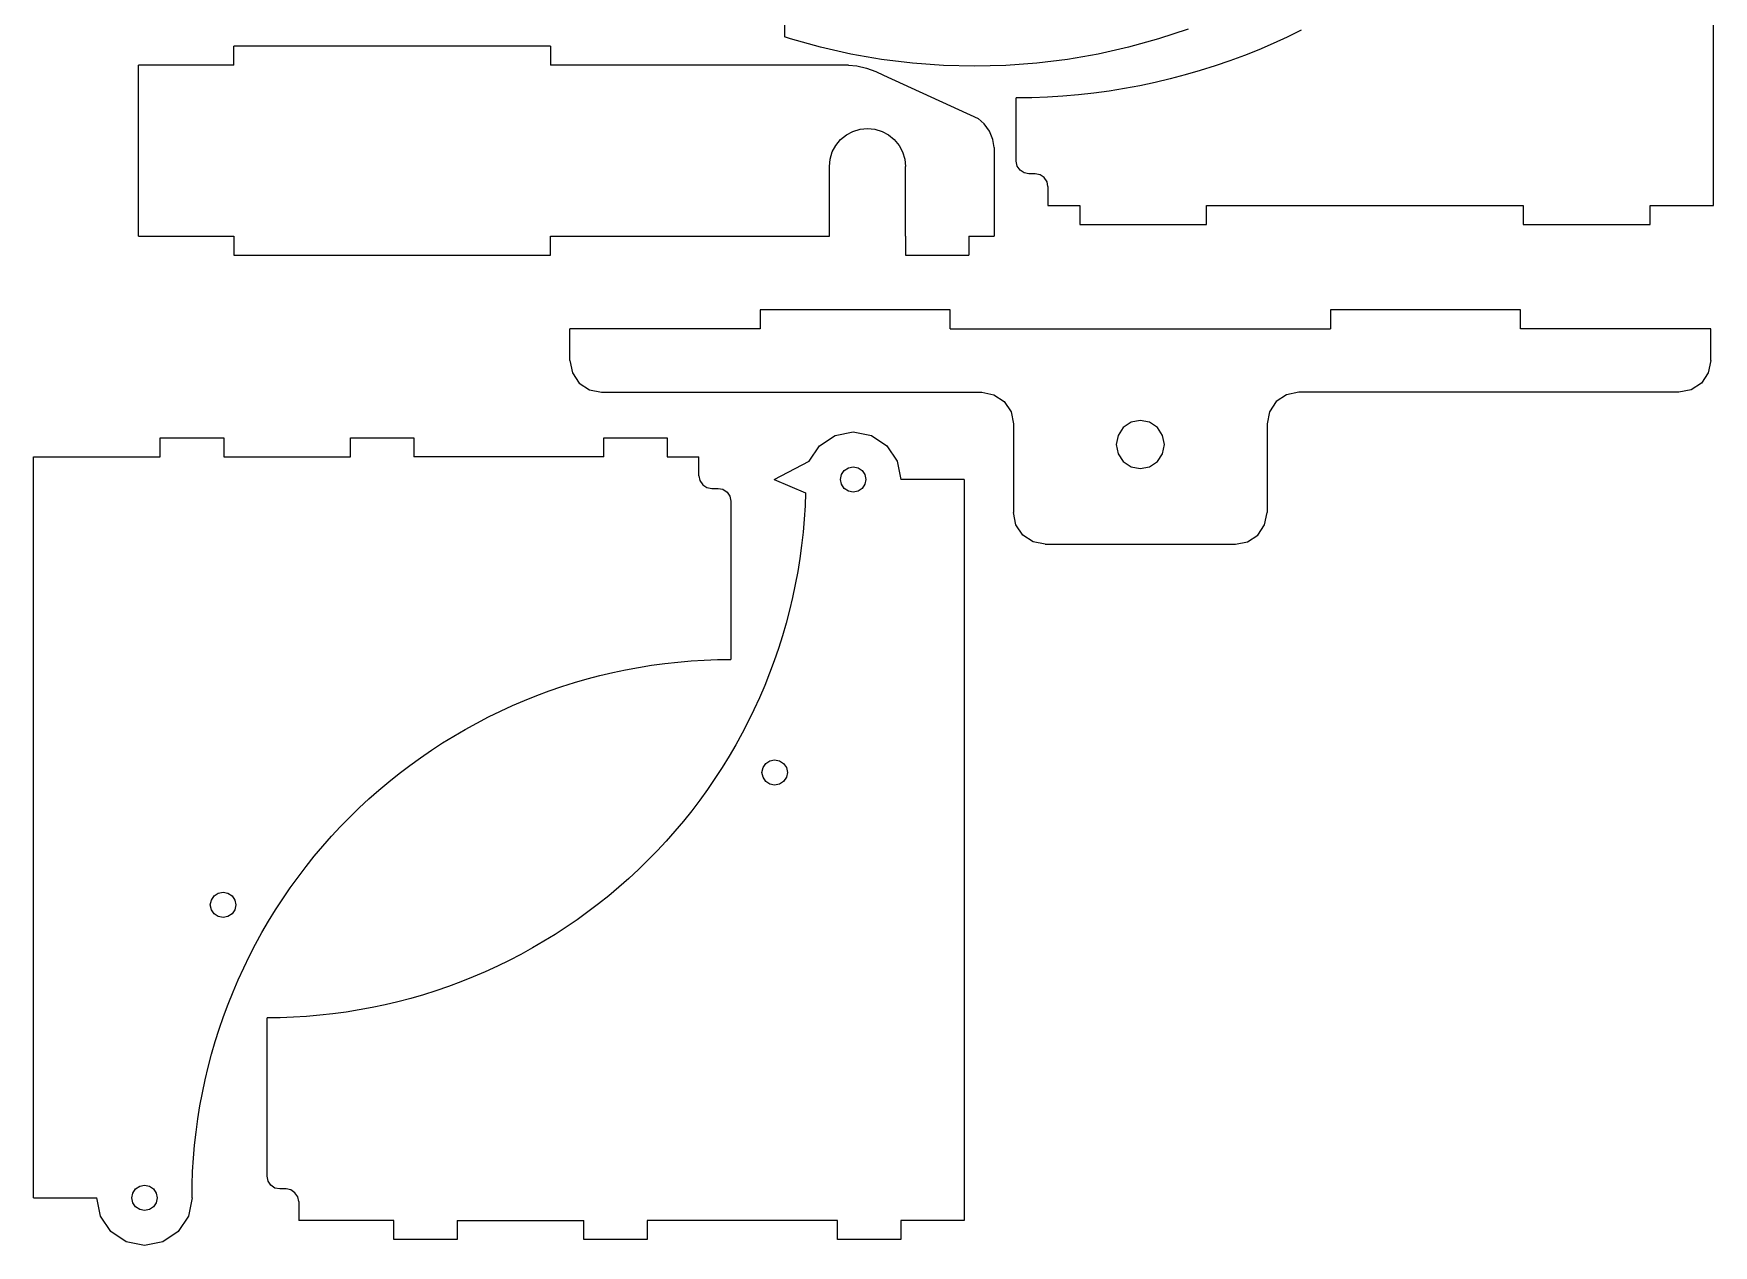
# Model space of a CAD drawing. Header units: metres. Extents: x -210 to 359, y -440 to 179.
# Drawn here: x 17.5 to 282.6, y -411.1 to -219.8 of the extents above; entities that cross this region are included whole.
import ezdxf

# ---------------------------------------------------------------- set-up
doc = ezdxf.new("R2010")
doc.units = ezdxf.units.M

msp = doc.modelspace()

# ---------------------------------------------------------------- linework, layer by layer
for p, q in [((282.58, -247), (282.55, -130)), ((136, -200), (136, -220.37)), ((199.69, -219.15), (195.03, -220.69)), ((217.54, -219.32), (215.34, -220.4)), ((99.09, -221.84), (49.09, -221.84)), ((49.09, -224.84), (49.09, -221.84)), ((99.09, -221.84), (99.09, -224.84)), ((136.97, -220.69), (136, -220.37)), ((141.7, -222), (136.97, -220.69)), ((146.49, -223.08), (141.7, -222)), ((190.3, -222), (185.51, -223.08)), ((195.03, -220.69), (190.3, -222)), ((210.85, -222.39), (208.57, -223.3)), ((213.11, -221.42), (210.85, -222.39)), ((215.34, -220.4), (213.11, -221.42)), ((34.09, -251.84), (34.09, -224.84)), ((49.09, -224.84), (34.09, -224.84)), ((146.09, -224.84), (99.09, -224.84)), ((146.09, -224.84), (147.43, -224.96)), ((151.33, -223.92), (146.49, -223.08)), ((147.43, -224.96), (148.96, -225.3)), ((148.96, -225.3), (150.43, -225.82)), ((156.2, -224.52), (151.33, -223.92)), ((161.09, -224.88), (156.2, -224.52)), ((166, -225), (161.09, -224.88)), ((170.91, -224.88), (166, -225)), ((175.8, -224.52), (170.91, -224.88)), ((180.67, -223.92), (175.8, -224.52)), ((185.51, -223.08), (180.67, -223.92)), ((203.95, -224.95), (201.61, -225.69)), ((206.27, -224.15), (203.95, -224.95)), ((208.57, -223.3), (206.27, -224.15)), ((150.43, -225.82), (151.63, -226.43)), ((151.63, -226.43), (166.55, -233.25)), ((194.49, -227.57), (192.09, -228.08)), ((196.88, -227), (194.49, -227.57)), ((199.25, -226.38), (196.88, -227)), ((201.61, -225.69), (199.25, -226.38)), ((175.04, -229.97), (172.58, -230)), ((172.58, -240), (172.58, -230)), ((177.49, -229.88), (175.04, -229.97)), ((179.94, -229.73), (177.49, -229.88)), ((182.38, -229.52), (179.94, -229.73)), ((184.82, -229.25), (182.38, -229.52)), ((187.25, -228.92), (184.82, -229.25)), ((189.68, -228.53), (187.25, -228.92)), ((192.09, -228.08), (189.68, -228.53)), ((167.52, -234.08), (166.55, -233.25)), ((144.85, -236.59), (145.76, -235.85)), ((145.76, -235.85), (146.79, -235.29)), ((146.79, -235.29), (147.92, -234.95)), ((147.92, -234.95), (149.09, -234.84)), ((149.09, -234.84), (150.26, -234.95)), ((150.26, -234.95), (151.39, -235.29)), ((151.39, -235.29), (152.42, -235.85)), ((152.42, -235.85), (153.33, -236.59)), ((168.34, -235.25), (167.52, -234.08)), ((168.9, -236.57), (168.34, -235.25)), ((143.2, -239.67), (143.55, -238.54)), ((143.55, -238.54), (144.1, -237.5)), ((144.1, -237.5), (144.85, -236.59)), ((153.33, -236.59), (154.08, -237.5)), ((154.08, -237.5), (154.63, -238.54)), ((154.63, -238.54), (154.97, -239.67)), ((169.09, -237.84), (168.9, -236.57)), ((169.09, -237.84), (169.09, -251.84)), ((143.09, -240.84), (143.2, -239.67)), ((143.09, -251.84), (143.09, -240.84)), ((154.97, -239.67), (155.09, -240.84)), ((155.09, -251.84), (155.09, -240.84)), ((172.73, -240.77), (172.58, -240)), ((173.17, -241.41), (172.73, -240.77)), ((173.82, -241.85), (173.17, -241.41)), ((174.58, -242), (173.82, -241.85)), ((175.58, -242), (174.58, -242)), ((176.35, -242.15), (175.58, -242)), ((177, -242.59), (176.35, -242.15)), ((177.43, -243.23), (177, -242.59)), ((177.58, -244), (177.43, -243.23)), ((177.58, -244), (177.58, -247)), ((177.58, -247), (182.58, -247)), ((182.58, -247), (182.58, -250)), ((202.58, -247), (252.58, -247)), ((202.58, -250), (202.58, -247)), ((252.58, -247), (252.58, -250)), ((272.58, -250), (272.58, -247)), ((272.58, -247), (282.58, -247)), ((182.58, -250), (202.58, -250)), ((252.58, -250), (272.58, -250)), ((34.09, -251.84), (49.09, -251.84)), ((49.09, -251.84), (49.09, -254.84)), ((99.09, -254.84), (99.09, -251.84)), ((99.09, -251.84), (143.09, -251.84)), ((155.09, -251.84), (155.09, -254.84)), ((165.09, -251.84), (165.09, -254.84)), ((165.09, -251.84), (169.09, -251.84)), ((49.09, -254.84), (99.09, -254.84)), ((155.09, -254.84), (165.09, -254.84)), ((162.15, -263.47), (132.15, -263.47)), ((132.15, -263.47), (132.15, -266.47)), ((162.15, -266.47), (162.15, -263.47)), ((252.15, -263.47), (222.15, -263.47)), ((222.15, -263.47), (222.15, -266.47)), ((252.15, -266.47), (252.15, -263.47)), ((132.15, -266.47), (102.15, -266.47)), ((102.15, -271.47), (102.15, -266.47)), ((162.15, -266.47), (222.15, -266.47)), ((282.15, -266.47), (252.15, -266.47)), ((282.15, -271.47), (282.15, -266.47)), ((102.15, -271.47), (102.53, -273.39)), ((282.15, -271.47), (281.77, -273.39)), ((102.53, -273.39), (103.61, -275.01)), ((103.61, -275.01), (105.24, -276.09)), ((280.69, -275.01), (279.06, -276.09)), ((281.77, -273.39), (280.69, -275.01)), ((105.24, -276.09), (107.15, -276.47)), ((107.15, -276.47), (167.15, -276.47)), ((167.15, -276.47), (169.06, -276.85)), ((169.06, -276.85), (170.69, -277.94)), ((170.69, -277.94), (171.77, -279.56)), ((213.61, -277.94), (212.53, -279.56)), ((215.24, -276.85), (213.61, -277.94)), ((217.15, -276.47), (215.24, -276.85)), ((277.15, -276.47), (217.15, -276.47)), ((279.06, -276.09), (277.15, -276.47)), ((171.77, -279.56), (172.15, -281.47)), ((192.15, -280.92), (190.7, -281.21)), ((193.6, -281.21), (192.15, -280.92)), ((212.53, -279.56), (212.15, -281.47)), ((141.54, -284.93), (143.98, -283.3)), ((143.98, -283.3), (146.85, -282.73)), ((146.85, -282.73), (149.72, -283.3)), ((149.72, -283.3), (152.15, -284.93)), ((172.15, -281.47), (172.15, -295.47)), ((188.64, -283.27), (188.35, -284.72)), ((189.46, -282.04), (188.64, -283.27)), ((190.7, -281.21), (189.46, -282.04)), ((194.84, -282.04), (193.6, -281.21)), ((195.66, -283.27), (194.84, -282.04)), ((195.95, -284.72), (195.66, -283.27)), ((212.15, -281.47), (212.15, -295.47)), ((37.51, -283.64), (47.51, -283.64)), ((37.51, -286.64), (37.51, -283.64)), ((47.51, -283.64), (47.51, -286.64)), ((67.51, -283.64), (77.51, -283.64)), ((67.51, -286.64), (67.51, -283.64)), ((77.51, -283.64), (77.51, -286.64)), ((107.51, -283.64), (117.51, -283.64)), ((107.51, -286.64), (107.51, -283.64)), ((117.51, -283.64), (117.51, -286.64)), ((139.92, -287.36), (141.54, -284.93)), ((152.15, -284.93), (153.77, -287.36)), ((188.35, -284.72), (188.64, -286.18)), ((188.64, -286.18), (189.46, -287.41)), ((194.84, -287.41), (195.66, -286.18)), ((195.66, -286.18), (195.95, -284.72)), ((17.51, -286.64), (37.51, -286.64)), ((17.51, -403.64), (17.51, -286.64)), ((47.51, -286.64), (67.51, -286.64)), ((107.51, -286.64), (77.51, -286.64)), ((117.51, -286.64), (122.51, -286.64)), ((122.51, -289.64), (122.51, -286.64)), ((134.35, -290.23), (139.92, -287.36)), ((145, -289.47), (145.43, -288.82)), ((145.43, -288.82), (146.08, -288.39)), ((146.08, -288.39), (146.85, -288.23)), ((146.85, -288.23), (147.61, -288.39)), ((147.61, -288.39), (148.26, -288.82)), ((148.26, -288.82), (148.69, -289.47)), ((153.77, -287.36), (154.35, -290.23)), ((189.46, -287.41), (190.7, -288.23)), ((190.7, -288.23), (192.15, -288.52)), ((192.15, -288.52), (193.6, -288.23)), ((193.6, -288.23), (194.84, -287.41)), ((122.51, -289.64), (122.66, -290.41)), ((122.66, -290.41), (123.1, -291.06)), ((123.1, -291.06), (123.75, -291.49)), ((123.75, -291.49), (124.51, -291.64)), ((134.35, -290.23), (139.32, -292.32)), ((144.85, -290.23), (145, -289.47)), ((145, -291), (144.85, -290.23)), ((145.43, -291.65), (145, -291)), ((148.69, -291), (148.26, -291.65)), ((148.69, -289.47), (148.85, -290.23)), ((148.85, -290.23), (148.69, -291)), ((164.35, -290.23), (154.35, -290.23)), ((164.35, -290.23), (164.35, -407.23)), ((124.51, -291.64), (125.51, -291.64)), ((125.51, -291.64), (126.28, -291.79)), ((126.28, -291.79), (126.93, -292.23)), ((126.93, -292.23), (127.36, -292.88)), ((127.36, -292.88), (127.51, -293.64)), ((127.51, -293.64), (127.51, -318.64)), ((139.32, -292.32), (139.24, -294.4)), ((146.08, -292.08), (145.43, -291.65)), ((146.85, -292.23), (146.08, -292.08)), ((147.61, -292.08), (146.85, -292.23)), ((148.26, -291.65), (147.61, -292.08)), ((139.12, -296.49), (138.94, -298.57)), ((139.24, -294.4), (139.12, -296.49)), ((172.53, -297.39), (172.15, -295.47)), ((211.77, -297.39), (212.15, -295.47)), ((138.94, -298.57), (138.71, -300.64)), ((173.61, -299.01), (172.53, -297.39)), ((175.24, -300.09), (173.61, -299.01)), ((209.06, -300.09), (210.69, -299.01)), ((210.69, -299.01), (211.77, -297.39)), ((138.71, -300.64), (138.43, -302.71)), ((177.15, -300.47), (175.24, -300.09)), ((177.15, -300.47), (207.15, -300.47)), ((207.15, -300.47), (209.06, -300.09)), ((138.09, -304.77), (137.71, -306.82)), ((138.43, -302.71), (138.09, -304.77)), ((137.71, -306.82), (137.28, -308.86)), ((137.28, -308.86), (136.8, -310.89)), ((136.8, -310.89), (136.27, -312.9)), ((135.69, -314.91), (135.06, -316.9)), ((136.27, -312.9), (135.69, -314.91)), ((135.06, -316.9), (134.38, -318.87)), ((106.86, -321.19), (108.89, -320.71)), ((108.89, -320.71), (110.93, -320.28)), ((110.93, -320.28), (112.98, -319.89)), ((112.98, -319.89), (115.04, -319.56)), ((115.04, -319.56), (117.11, -319.28)), ((117.11, -319.28), (119.18, -319.05)), ((119.18, -319.05), (121.26, -318.87)), ((121.26, -318.87), (123.34, -318.74)), ((123.34, -318.74), (125.43, -318.67)), ((125.43, -318.67), (127.51, -318.64)), ((134.38, -318.87), (133.65, -320.82)), ((98.88, -323.61), (100.85, -322.93)), ((100.85, -322.93), (102.84, -322.3)), ((102.84, -322.3), (104.84, -321.72)), ((104.84, -321.72), (106.86, -321.19)), ((132.88, -322.76), (132.05, -324.68)), ((133.65, -320.82), (132.88, -322.76)), ((91.17, -326.8), (93.07, -325.93)), ((93.07, -325.93), (94.98, -325.11)), ((94.98, -325.11), (96.92, -324.34)), ((96.92, -324.34), (98.88, -323.61)), ((132.05, -324.68), (131.18, -326.58)), ((85.62, -329.68), (87.44, -328.68)), ((87.44, -328.68), (89.29, -327.72)), ((89.29, -327.72), (91.17, -326.8)), ((130.27, -328.45), (129.31, -330.3)), ((131.18, -326.58), (130.27, -328.45)), ((82.04, -331.83), (83.81, -330.73)), ((83.81, -330.73), (85.62, -329.68)), ((129.31, -330.3), (128.3, -332.13)), ((78.57, -334.15), (80.29, -332.97)), ((80.29, -332.97), (82.04, -331.83)), ((127.25, -333.93), (126.16, -335.71)), ((128.3, -332.13), (127.25, -333.93)), ((73.59, -337.94), (75.22, -336.63)), ((75.22, -336.63), (76.88, -335.37)), ((76.88, -335.37), (78.57, -334.15)), ((126.16, -335.71), (125.02, -337.46)), ((132.45, -336.48), (132.61, -335.72)), ((132.61, -337.25), (132.45, -336.48)), ((132.61, -335.72), (133.04, -335.07)), ((133.04, -335.07), (133.69, -334.64)), ((133.69, -334.64), (134.45, -334.48)), ((134.45, -334.48), (135.22, -334.64)), ((135.22, -334.64), (135.87, -335.07)), ((135.87, -335.07), (136.3, -335.72)), ((136.3, -335.72), (136.45, -336.48)), ((136.45, -336.48), (136.3, -337.25)), ((70.43, -340.66), (71.99, -339.28)), ((71.99, -339.28), (73.59, -337.94)), ((123.84, -339.18), (122.62, -340.87)), ((125.02, -337.46), (123.84, -339.18)), ((133.04, -337.9), (132.61, -337.25)), ((133.69, -338.33), (133.04, -337.9)), ((134.45, -338.48), (133.69, -338.33)), ((135.22, -338.33), (134.45, -338.48)), ((135.87, -337.9), (135.22, -338.33)), ((136.3, -337.25), (135.87, -337.9)), ((68.9, -342.08), (70.43, -340.66)), ((122.62, -340.87), (121.36, -342.53)), ((65.95, -345.03), (67.41, -343.54)), ((67.41, -343.54), (68.9, -342.08)), ((120.05, -344.16), (118.71, -345.75)), ((121.36, -342.53), (120.05, -344.16)), ((63.15, -348.12), (64.53, -346.56)), ((64.53, -346.56), (65.95, -345.03)), ((118.71, -345.75), (117.33, -347.32)), ((60.5, -351.35), (61.81, -349.72)), ((61.81, -349.72), (63.15, -348.12)), ((115.91, -348.84), (114.45, -350.34)), ((117.33, -347.32), (115.91, -348.84)), ((59.24, -353.01), (60.5, -351.35)), ((112.96, -351.79), (111.43, -353.21)), ((114.45, -350.34), (112.96, -351.79)), ((56.84, -356.42), (58.02, -354.7)), ((58.02, -354.7), (59.24, -353.01)), ((109.87, -354.6), (108.27, -355.94)), ((111.43, -353.21), (109.87, -354.6)), ((45.4, -357.39), (45.56, -356.63)), ((45.56, -358.16), (45.4, -357.39)), ((45.56, -356.63), (45.99, -355.98)), ((45.99, -355.98), (46.64, -355.54)), ((46.64, -355.54), (47.4, -355.39)), ((47.4, -355.39), (48.17, -355.54)), ((48.17, -355.54), (48.82, -355.98)), ((48.82, -355.98), (49.25, -356.63)), ((49.25, -356.63), (49.4, -357.39)), ((49.4, -357.39), (49.25, -358.16)), ((55.7, -358.17), (56.84, -356.42)), ((106.64, -357.24), (104.98, -358.51)), ((108.27, -355.94), (106.64, -357.24)), ((45.99, -358.81), (45.56, -358.16)), ((46.64, -359.24), (45.99, -358.81)), ((47.4, -359.39), (46.64, -359.24)), ((48.17, -359.24), (47.4, -359.39)), ((48.82, -358.81), (48.17, -359.24)), ((49.25, -358.16), (48.82, -358.81)), ((53.55, -361.75), (54.6, -359.94)), ((54.6, -359.94), (55.7, -358.17)), ((103.29, -359.73), (101.57, -360.91)), ((104.98, -358.51), (103.29, -359.73)), ((52.55, -363.57), (53.55, -361.75)), ((98.04, -363.14), (96.24, -364.19)), ((99.82, -362.05), (98.04, -363.14)), ((101.57, -360.91), (99.82, -362.05)), ((50.67, -367.3), (51.59, -365.42)), ((51.59, -365.42), (52.55, -363.57)), ((94.41, -365.2), (92.56, -366.16)), ((96.24, -364.19), (94.41, -365.2)), ((49.8, -369.2), (50.67, -367.3)), ((88.79, -367.94), (86.87, -368.76)), ((90.69, -367.07), (88.79, -367.94)), ((92.56, -366.16), (90.69, -367.07)), ((48.98, -371.11), (49.8, -369.2)), ((81.01, -370.94), (79.02, -371.57)), ((82.98, -370.26), (81.01, -370.94)), ((84.94, -369.54), (82.98, -370.26)), ((86.87, -368.76), (84.94, -369.54)), ((47.48, -375.01), (48.21, -373.05)), ((48.21, -373.05), (48.98, -371.11)), ((70.93, -373.6), (68.88, -373.98)), ((72.97, -373.17), (70.93, -373.6)), ((75, -372.69), (72.97, -373.17)), ((77.02, -372.15), (75, -372.69)), ((79.02, -371.57), (77.02, -372.15)), ((46.8, -376.98), (47.48, -375.01)), ((56.43, -375.21), (54.35, -375.23)), ((54.35, -400.23), (54.35, -375.23)), ((58.52, -375.13), (56.43, -375.21)), ((60.6, -375), (58.52, -375.13)), ((62.68, -374.82), (60.6, -375)), ((64.75, -374.59), (62.68, -374.82)), ((66.82, -374.31), (64.75, -374.59)), ((68.88, -373.98), (66.82, -374.31)), ((45.59, -380.97), (46.17, -378.97)), ((46.17, -378.97), (46.8, -376.98)), ((45.06, -382.99), (45.59, -380.97)), ((44.58, -385.02), (45.06, -382.99)), ((44.14, -387.06), (44.58, -385.02)), ((43.43, -391.17), (43.76, -389.11)), ((43.76, -389.11), (44.14, -387.06)), ((43.15, -393.24), (43.43, -391.17)), ((42.92, -395.31), (43.15, -393.24)), ((42.61, -399.47), (42.74, -397.39)), ((42.74, -397.39), (42.92, -395.31)), ((42.54, -401.56), (42.61, -399.47)), ((54.5, -401), (54.35, -400.23)), ((33.01, -403.64), (33.16, -402.88)), ((33.16, -402.88), (33.6, -402.23)), ((33.6, -402.23), (34.25, -401.79)), ((34.25, -401.79), (35.01, -401.64)), ((35.01, -401.64), (35.78, -401.79)), ((35.78, -401.79), (36.43, -402.23)), ((36.43, -402.23), (36.86, -402.88)), ((36.86, -402.88), (37.01, -403.64)), ((42.51, -403.64), (42.54, -401.56)), ((54.93, -401.65), (54.5, -401)), ((55.58, -402.08), (54.93, -401.65)), ((56.35, -402.23), (55.58, -402.08)), ((57.35, -402.23), (56.35, -402.23)), ((58.11, -402.39), (57.35, -402.23)), ((58.76, -402.82), (58.11, -402.39)), ((59.19, -403.47), (58.76, -402.82)), ((17.51, -403.64), (27.51, -403.64)), ((28.08, -406.51), (27.51, -403.64)), ((33.16, -404.41), (33.01, -403.64)), ((33.6, -405.06), (33.16, -404.41)), ((34.25, -405.49), (33.6, -405.06)), ((35.01, -405.64), (34.25, -405.49)), ((35.78, -405.49), (35.01, -405.64)), ((36.43, -405.06), (35.78, -405.49)), ((36.86, -404.41), (36.43, -405.06)), ((37.01, -403.64), (36.86, -404.41)), ((42.51, -403.64), (41.94, -406.51)), ((59.35, -404.23), (59.19, -403.47)), ((59.35, -404.23), (59.35, -407.23)), ((29.71, -408.95), (28.08, -406.51)), ((41.94, -406.51), (40.31, -408.95)), ((74.35, -407.23), (59.35, -407.23)), ((74.35, -410.23), (74.35, -407.23)), ((84.35, -407.23), (84.35, -410.23)), ((84.35, -407.23), (104.35, -407.23)), ((104.35, -410.23), (104.35, -407.23)), ((144.35, -407.23), (114.35, -407.23)), ((114.35, -407.23), (114.35, -410.23)), ((144.35, -410.23), (144.35, -407.23)), ((164.35, -407.23), (154.35, -407.23)), ((154.35, -407.23), (154.35, -410.23)), ((32.14, -410.57), (29.71, -408.95)), ((35.01, -411.14), (32.14, -410.57)), ((37.88, -410.57), (35.01, -411.14)), ((40.31, -408.95), (37.88, -410.57)), ((84.35, -410.23), (74.35, -410.23)), ((114.35, -410.23), (104.35, -410.23)), ((154.35, -410.23), (144.35, -410.23))]:
    msp.add_line(p, q)

doc.saveas('drawing.dxf')
